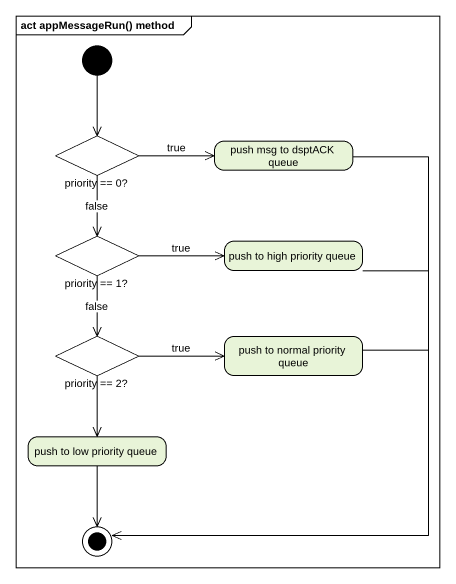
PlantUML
@startuml
mainframe act appMessageRun() method
hide empty description
state "priority == 0?" as priority_0 <<choice>>
state "push msg to dsptACK queue" as push_msg_to_dsptACK_queue
state "priority == 1?" as priority_1 <<choice>>
state "push to high priority queue" as push_to_high_priority_queue
state "priority == 2?" as priority_2 <<choice>>
state "push to normal priority queue" as push_to_normal_priority
state "push to low priority queue" as push_to_low_priority_queue
[*] --> priority_0
priority_0 -right-> push_msg_to_dsptACK_queue : true
priority_0 --> priority_1 : false
priority_1 -right-> push_to_high_priority_queue : true
priority_1 --> priority_2 : false
priority_2 -right-> push_to_normal_priority : true
priority_2 --> push_to_low_priority_queue
push_msg_to_dsptACK_queue --> [*]
push_to_high_priority_queue --> [*]
push_to_normal_priority --> [*]
push_to_low_priority_queue --> [*]
@enduml
